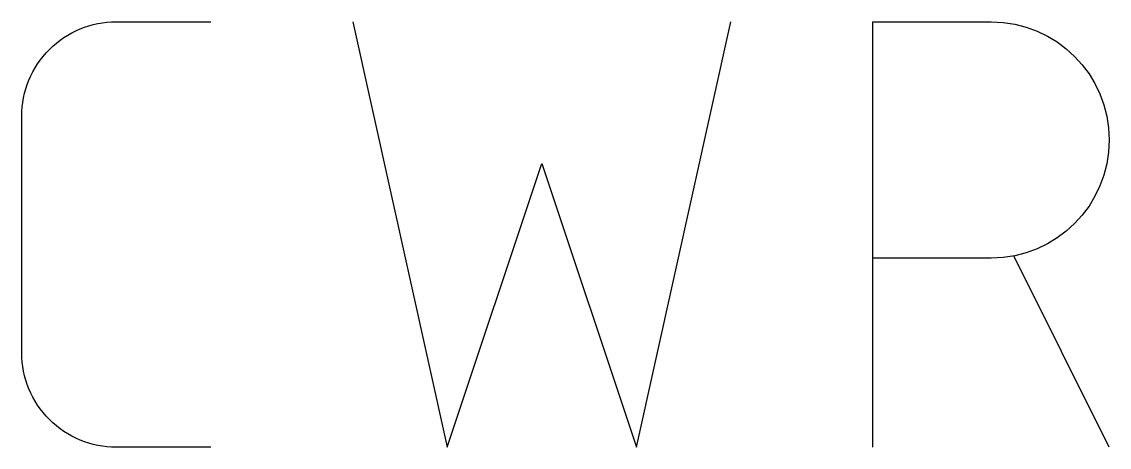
# Model space of a CAD drawing. Header units: millimetres. Extents: x -3.19 to 3.19, y -1.25 to 1.25.
import ezdxf

# ---------------------------------------------------------------- set-up
doc = ezdxf.new("R2010")
doc.units = ezdxf.units.MM

msp = doc.modelspace()

# ---------------------------------------------------------------- linework, layer by layer
at = {"color": 0}
for points in [[(-2.0833, -1.25), (-2.6389, -1.25, -0.414214), (-3.1944, -0.6944), (-3.1944, 0.6944, -0.414214), (-2.6389, 1.25), (-2.0833, 1.25)], [(1.8056, -1.25), (1.8056, 1.25), (2.5, 1.25, -1), (2.5, -0.1389), (1.8056, -0.1389)]]:
    msp.add_lwpolyline(points, format="xyb", dxfattribs=at)
for points in [[(-1.25, 1.25), (-0.6944, -1.25), (-0.1389, 0.4167), (0.4167, -1.25), (0.9722, 1.25)], [(3.1944, -1.25), (2.633, -0.126)]]:
    msp.add_lwpolyline(points, dxfattribs=at)

doc.saveas('drawing.dxf')
